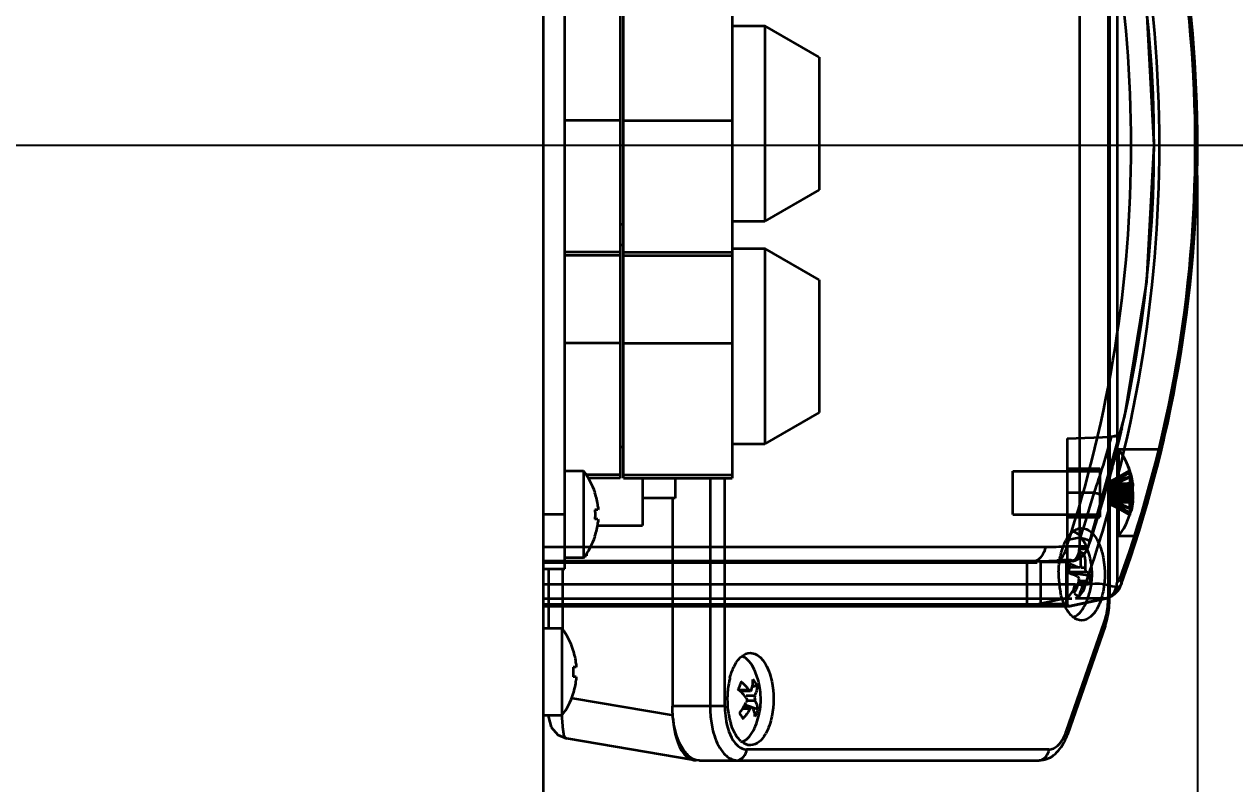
# Model space of a CAD drawing. Header units: millimetres. Extents: x 4086 to 8300, y 123 to 1549.
# Drawn here: x 7023.61 to 7048.68, y 1339.21 to 1354.94 of the extents above; entities that cross this region are included whole.
import ezdxf

# ---------------------------------------------------------------- set-up
doc = ezdxf.new("R2010")
doc.units = ezdxf.units.MM
doc.linetypes.add('PHANTOM', pattern=[0.8, 0.45, -0.05, 0.1, -0.05, 0.1, -0.05])
doc.layers.add('中心线', color=7, linetype='Continuous')
for name, color, linetype, lineweight in [('标注', 7, 'Continuous', 25), ('粗线', 7, 'PHANTOM', 35), ('粗线层', 7, 'Continuous', 35)]:
    doc.layers.add(name, color=color, linetype=linetype, lineweight=lineweight)
doc.styles.get("Standard").update_dxf_attribs({"font": 'simsun.ttc'})
doc.dimstyles.new('直线标注', dxfattribs={"dimtxt": 7, "dimasz": 3, "dimexe": 1.25, "dimexo": 0.625, "dimtad": 1, "dimlfac": 4, "dimdsep": 46, "dimtxsty": 'Standard', "dimcen": 2.5, "dimadec": 0, "dimazin": 0, "dimtm": 1e-09, "dimtfac": 1, "dimtmove": 0, "dimatfit": 3, "dimfxl": 1, "dimarcsym": 0})

# ---------------------------------------------------------------- blocks, each defined once
blk = doc.blocks.new('*D2166')
at = {"layer": 'Defpoints', "color": 0}
for p in [(7027.548, 1379.435), (7094.882, 1379.435), (7024.007, 1325.435)]:
    blk.add_point(p, dxfattribs=at)
at = {"layer": '标注', "color": 0, "linetype": 'Continuous', "lineweight": -2}
for p, q in [((7028.173, 1379.435), (7096.132, 1379.435)), ((7094.882, 1328.435), (7094.882, 1376.435)), ((7024.632, 1325.435), (7096.132, 1325.435))]:
    blk.add_line(p, q, dxfattribs=at)
at = {"layer": '标注', "color": 0}
for points in [[(7095.382, 1376.435), (7094.382, 1376.435), (7094.882, 1379.435)], [(7094.382, 1328.435), (7095.382, 1328.435), (7094.882, 1325.435)]]:
    blk.add_solid(points, dxfattribs=at)
at = {"layer": '标注', "color": 0, "insert": (7087.257, 1352.043), "char_height": 7, "attachment_point": 2, "rotation": 90}
blk.add_mtext('240', dxfattribs=at)
blk = doc.blocks.new('*D2167')
at = {"layer": 'Defpoints', "color": 0}
for p in [(7015.34, 1374.935), (7075.687, 1374.935), (7013.622, 1329.935)]:
    blk.add_point(p, dxfattribs=at)
at = {"layer": '标注', "color": 0, "linetype": 'Continuous', "lineweight": -2}
for p, q in [((7015.965, 1374.935), (7076.937, 1374.935)), ((7075.687, 1332.935), (7075.687, 1371.935)), ((7014.247, 1329.935), (7076.937, 1329.935))]:
    blk.add_line(p, q, dxfattribs=at)
at = {"layer": '标注', "color": 0}
for points in [[(7076.187, 1371.935), (7075.187, 1371.935), (7075.687, 1374.935)], [(7075.187, 1332.935), (7076.187, 1332.935), (7075.687, 1329.935)]]:
    blk.add_solid(points, dxfattribs=at)
at = {"layer": '标注', "color": 0, "insert": (7068.062, 1352.296), "char_height": 7, "attachment_point": 2, "rotation": 90}
blk.add_mtext('200', dxfattribs=at)
blk = doc.blocks.new('*D2168')
at = {"layer": 'Defpoints', "color": 0}
for p in [(6968.207, 1367.878), (7034.357, 1329.742), (6968.207, 1308.217)]:
    blk.add_point(p, dxfattribs=at)
at = {"layer": '标注', "color": 0, "linetype": 'Continuous', "lineweight": -2}
for p, q in [((6968.207, 1367.253), (6968.207, 1306.967)), ((7034.357, 1329.117), (7034.357, 1306.967)), ((7031.357, 1308.217), (6971.207, 1308.217))]:
    blk.add_line(p, q, dxfattribs=at)
at = {"layer": '标注', "color": 0}
for points in [[(6971.207, 1308.717), (6971.207, 1307.717), (6968.207, 1308.217)], [(7031.357, 1307.717), (7031.357, 1308.717), (7034.357, 1308.217)]]:
    blk.add_solid(points, dxfattribs=at)
at = {"layer": '标注', "color": 0, "insert": (7001.282, 1320.166), "char_height": 7, "attachment_point": 2}
blk.add_mtext('294{\\A1;\\H0.7x;\\S+0.05^  0;}', dxfattribs=at)
blk = doc.blocks.new('*D2204')
at = {"layer": 'Defpoints', "color": 0}
for p in [(7047.912, 1352.435), (7034.357, 1329.935), (7047.912, 1296.025)]:
    blk.add_point(p, dxfattribs=at)
at = {"layer": '粗线层', "color": 0, "lineweight": -2}
for p, q in [((7047.912, 1351.81), (7047.912, 1294.775)), ((7034.357, 1329.31), (7034.357, 1294.775)), ((7037.357, 1296.025), (7044.912, 1296.025)), ((7047.912, 1296.025), (7071.011, 1296.025))]:
    blk.add_line(p, q, dxfattribs=at)
at = {"layer": '粗线层', "color": 0}
for points in [[(7037.357, 1296.525), (7037.357, 1295.525), (7034.357, 1296.025)], [(7044.912, 1295.525), (7044.912, 1296.525), (7047.912, 1296.025)]]:
    blk.add_solid(points, dxfattribs=at)
at = {"layer": '粗线层', "color": 0, "insert": (7060.962, 1300.15), "char_height": 7, "attachment_point": 5}
blk.add_mtext('59.8', dxfattribs=at)

msp = doc.modelspace()

# ---------------------------------------------------------------- linework, layer by layer
at = {"layer": '中心线'}
msp.add_line((6701.27173, 1352.4353), (7060.23804, 1352.4353), dxfattribs=at)
at = {"layer": '粗线', "linetype": 'Continuous'}
for p, q in [((7034.3569, 1375.12832), (7034.3569, 1329.74228)), ((7046.06031, 1361.80836), (7046.06031, 1343.06225)), ((7046.09045, 1361.80836), (7046.09045, 1343.06225)), ((7046.24608, 1361.48857), (7046.24608, 1343.38204)), ((7034.8069, 1343.6603), (7034.8069, 1361.2103)), ((7045.46665, 1360.99229), (7045.46665, 1343.87831)), ((7035.9544, 1355.61651), (7035.9544, 1345.5416)), ((7036.0219, 1345.5416), (7036.0219, 1355.61651)), ((7038.2719, 1355.61651), (7038.2719, 1345.5416)), ((7038.2719, 1354.9103), (7038.9469, 1354.9103)), ((7040.0719, 1354.26078), (7038.9469, 1354.9103)), ((7038.9469, 1354.9103), (7038.9469, 1350.8603)), ((7040.0719, 1354.26026), (7040.0719, 1351.51034)), ((7035.9544, 1352.94884), (7034.8069, 1352.94884)), ((7036.0219, 1352.94884), (7038.2719, 1352.94884)), ((7047.91208, 1352.4353), (7047.86682, 1352.4353)), ((7040.0719, 1351.50982), (7038.9469, 1350.8603)), ((7036.0219, 1350.7928), (7035.9544, 1350.7928)), ((7038.2719, 1350.8603), (7038.9469, 1350.8603)), ((7035.9544, 1350.21763), (7034.8069, 1350.21763)), ((7035.9544, 1350.1541), (7034.8069, 1350.1541)), ((7036.0219, 1350.3653), (7035.9544, 1350.3653)), ((7036.0219, 1350.21763), (7038.2719, 1350.21763)), ((7036.0219, 1350.1541), (7038.2719, 1350.1541)), ((7038.2719, 1350.2978), (7038.9469, 1350.2978)), ((7040.0719, 1349.64828), (7038.9469, 1350.2978)), ((7038.9469, 1350.2978), (7038.9469, 1346.2478)), ((7040.0719, 1349.64776), (7040.0719, 1346.89784)), ((7035.9544, 1348.33634), (7034.8069, 1348.33634)), ((7036.0219, 1348.33634), (7038.2719, 1348.33634)), ((7040.0719, 1346.89732), (7038.9469, 1346.2478)), ((7045.21208, 1346.3603), (7046.13236, 1346.39244)), ((7046.27903, 1346.29297), (7046.32845, 1346.50081)), ((7036.0219, 1346.1803), (7035.9544, 1346.1803)), ((7038.2719, 1346.2478), (7038.9469, 1346.2478)), ((7045.21208, 1346.3603), (7045.21208, 1342.91817)), ((7046.19985, 1345.97477), (7046.28277, 1346.30845)), ((7047.1668, 1346.1353), (7046.27487, 1346.1353)), ((7046.27487, 1346.1353), (7046.27487, 1344.3353)), ((7046.08543, 1345.54236), (7046.19985, 1345.97477)), ((7046.10429, 1345.61161), (7046.20705, 1346.00298)), ((7035.19469, 1345.6853), (7034.8069, 1345.6853)), ((7035.19469, 1345.6853), (7035.19469, 1343.8853)), ((7044.08708, 1345.6853), (7045.88708, 1345.6853)), ((7044.08708, 1344.7853), (7044.08708, 1345.6853)), ((7045.21208, 1345.74155), (7045.88708, 1345.74155)), ((7045.88708, 1345.74155), (7045.88708, 1344.72905)), ((7045.98128, 1345.17269), (7046.1048, 1345.61351)), ((7046.09633, 1345.46513), (7046.50956, 1345.69769)), ((7046.09633, 1345.46783), (7046.50956, 1345.66747)), ((7046.50956, 1345.65352), (7046.09633, 1345.42095)), ((7035.9544, 1345.60513), (7035.25012, 1345.60513)), ((7035.9544, 1345.5416), (7035.29335, 1345.5416)), ((7036.0219, 1345.60513), (7038.2719, 1345.60513)), ((7036.0219, 1345.5416), (7038.2719, 1345.5416)), ((7036.41565, 1345.5416), (7036.41565, 1344.56077)), ((7037.09065, 1345.5416), (7037.09065, 1345.12285)), ((7037.81383, 1345.5416), (7037.81383, 1340.8163)), ((7038.12118, 1340.8163), (7038.12118, 1345.5416)), ((7045.98128, 1345.17269), (7046.08543, 1345.54236)), ((7046.50956, 1345.56546), (7046.09633, 1345.43483)), ((7046.50956, 1345.55906), (7046.09633, 1345.35942)), ((7046.09633, 1345.00277), (7046.09633, 1345.46783)), ((7046.50956, 1345.43258), (7046.09633, 1345.37935)), ((7046.09633, 1345.42883), (7046.5717, 1345.42883)), ((7046.09633, 1345.41969), (7046.5717, 1345.41969)), ((7046.5717, 1345.40931), (7046.09633, 1345.40931)), ((7046.09633, 1345.26915), (7046.50956, 1345.39978)), ((7046.57468, 1345.39829), (7046.09633, 1345.39829)), ((7046.5717, 1345.37552), (7046.09633, 1345.37552)), ((7046.5717, 1345.36895), (7046.09633, 1345.36895)), ((7046.5717, 1345.36725), (7046.09633, 1345.36725)), ((7035.43235, 1345.2387), (7035.42938, 1345.23699)), ((7037.09065, 1345.1228), (7036.41565, 1345.1228)), ((7037.0344, 1345.1228), (7037.0344, 1340.8163)), ((7045.77302, 1345.2353), (7045.21208, 1345.2353)), ((7046.5717, 1345.32042), (7046.09633, 1345.32042)), ((7046.09633, 1345.29466), (7046.5717, 1345.29466)), ((7046.09633, 1345.28426), (7046.50956, 1345.23104)), ((7046.09633, 1345.24363), (7046.5717, 1345.24363)), ((7046.09633, 1345.18634), (7046.50956, 1345.23957)), ((7046.09633, 1345.22698), (7046.5717, 1345.22698)), ((7046.09633, 1345.20146), (7046.50956, 1345.07083)), ((7046.09633, 1345.17594), (7046.5717, 1345.17594)), ((7046.5717, 1345.15019), (7046.09633, 1345.15019)), ((7046.50956, 1344.91155), (7046.09633, 1345.11118)), ((7035.49152, 1344.8843), (7035.42938, 1344.8843)), ((7035.49435, 1344.89335), (7035.49152, 1344.8843)), ((7046.5717, 1345.10335), (7046.09633, 1345.10335)), ((7046.5717, 1345.10165), (7046.09633, 1345.10165)), ((7046.5717, 1345.09509), (7046.09633, 1345.09509)), ((7046.50956, 1345.03803), (7046.09633, 1345.09125)), ((7046.57468, 1345.07231), (7046.09633, 1345.07231)), ((7046.5717, 1345.0613), (7046.09633, 1345.0613)), ((7046.09633, 1345.05091), (7046.5717, 1345.05091)), ((7046.50956, 1344.81709), (7046.09633, 1345.04965)), ((7046.09633, 1345.04177), (7046.5717, 1345.04177)), ((7046.50956, 1344.90515), (7046.09633, 1345.03578)), ((7046.09633, 1345.00548), (7046.50956, 1344.77292)), ((7046.09633, 1345.00277), (7046.50956, 1344.80314)), ((7034.8069, 1344.7853), (7034.3569, 1344.7853)), ((7035.43103, 1344.71927), (7035.42938, 1344.6863)), ((7035.49152, 1344.6863), (7035.42938, 1344.6863)), ((7035.43202, 1344.81833), (7035.43235, 1344.7853)), ((7035.49152, 1344.6863), (7035.49435, 1344.67725)), ((7035.49435, 1344.65256), (7035.49152, 1344.6188)), ((7035.49435, 1344.67725), (7035.49435, 1344.65256)), ((7044.08708, 1344.7853), (7045.88708, 1344.7853)), ((7045.21208, 1344.72905), (7045.88708, 1344.72905)), ((7035.49152, 1344.5603), (7036.41565, 1344.5603)), ((7034.3569, 1344.11335), (7044.76338, 1344.11335)), ((7035.42938, 1344.33362), (7035.43235, 1344.3319)), ((7045.48629, 1344.31065), (7045.21208, 1344.25098)), ((7045.64981, 1344.11336), (7045.69206, 1344.24)), ((7046.66844, 1344.3353), (7046.27487, 1344.3353)), ((7035.19469, 1343.8853), (7034.8069, 1343.8853)), ((7035.22347, 1343.92694), (7035.2569, 1343.92694)), ((7035.2569, 1343.97529), (7035.2569, 1343.92694)), ((7045.49918, 1344.00106), (7045.48178, 1344.00926)), ((7045.57692, 1343.95455), (7045.49302, 1343.90532)), ((7044.54839, 1343.81713), (7034.3569, 1343.81713)), ((7034.3569, 1343.79374), (7044.44061, 1343.79367)), ((7034.3569, 1343.6603), (7034.8069, 1343.6603)), ((7034.4694, 1343.6603), (7034.4694, 1342.4228)), ((7034.76549, 1342.39271), (7034.76549, 1343.6603)), ((7044.37449, 1343.79386), (7044.37449, 1342.92865)), ((7044.44061, 1343.79367), (7044.54839, 1343.81713)), ((7044.66156, 1343.79388), (7044.66156, 1342.93008)), ((7045.20116, 1342.9295), (7045.20116, 1343.7936)), ((7045.31898, 1343.81713), (7045.21123, 1343.79368)), ((7045.24174, 1343.60941), (7045.23622, 1343.57746)), ((7045.25715, 1343.71381), (7045.25164, 1343.67308)), ((7045.45443, 1343.68896), (7045.26357, 1343.68896)), ((7045.47435, 1343.68832), (7045.45443, 1343.68896)), ((7045.59134, 1343.68047), (7045.49619, 1343.68047)), ((7045.59347, 1343.64552), (7045.59134, 1343.68047)), ((7045.22516, 1343.58406), (7045.69767, 1343.51814)), ((7045.26357, 1343.59694), (7045.61445, 1343.59694)), ((7045.42707, 1343.49866), (7045.4445, 1343.48063)), ((7045.4445, 1343.48063), (7045.45295, 1343.45008)), ((7045.45295, 1343.45008), (7045.45018, 1343.41514)), ((7045.58709, 1343.40665), (7045.45018, 1343.40665)), ((7045.45018, 1343.36043), (7045.54533, 1343.36043)), ((7045.57207, 1343.40728), (7045.58709, 1343.40665)), ((7045.59662, 1343.39547), (7045.57572, 1343.40618)), ((7045.68245, 1343.39084), (7045.68739, 1343.42252)), ((7045.695, 1343.48619), (7045.69767, 1343.51814)), ((7045.3791, 1343.33304), (7034.3569, 1343.33304)), ((7045.35697, 1343.14106), (7045.40688, 1343.11206)), ((7045.40688, 1343.11206), (7045.43757, 1343.09454)), ((7046.33184, 1343.33386), (7046.33273, 1343.33635)), ((7034.3569, 1343.04503), (7045.16597, 1343.04503)), ((7034.3569, 1342.92864), (7044.39334, 1342.92864)), ((7044.42898, 1342.88466), (7034.3569, 1342.88467)), ((7034.3569, 1342.88364), (7044.40373, 1342.88365)), ((7044.40372, 1342.88365), (7044.56396, 1342.88388)), ((7045.16597, 1343.04503), (7044.42892, 1342.88465)), ((7045.21203, 1342.92864), (7045.20116, 1342.9295)), ((7046.00472, 1343.04528), (7045.26659, 1342.88466)), ((7045.26665, 1342.88468), (7046.00997, 1343.04622)), ((7045.43757, 1343.09454), (7045.45211, 1343.08635)), ((7046.09045, 1343.06225), (7046.06031, 1343.06225)), ((7034.74469, 1342.4228), (7034.3569, 1342.4228)), ((7034.74469, 1342.4228), (7034.74469, 1340.6228)), ((7045.19867, 1340.3024), (7045.97973, 1342.54835)), ((7045.99739, 1342.47444), (7045.21633, 1340.2285)), ((7034.98235, 1341.9762), (7034.97938, 1341.97449)), ((7035.04152, 1341.6218), (7034.97938, 1341.6218)), ((7035.04435, 1341.63085), (7035.04152, 1341.6218)), ((7038.73367, 1341.5668), (7038.68587, 1341.65732)), ((7034.98103, 1341.45677), (7034.97938, 1341.4238)), ((7035.04152, 1341.4238), (7034.97938, 1341.4238)), ((7034.98202, 1341.55583), (7034.98235, 1341.5228)), ((7035.04152, 1341.4238), (7035.04435, 1341.41475)), ((7035.04435, 1341.39006), (7035.04152, 1341.3563)), ((7035.04435, 1341.41475), (7035.04435, 1341.39006)), ((7038.40971, 1341.19551), (7038.39822, 1341.16937)), ((7038.42277, 1341.22622), (7038.40971, 1341.19551)), ((7038.43144, 1341.24713), (7038.42277, 1341.22622)), ((7038.6251, 1341.14231), (7038.43144, 1341.14231)), ((7038.46085, 1341.32272), (7038.45148, 1341.29778)), ((7038.64918, 1341.12708), (7038.46085, 1341.12708)), ((7038.66085, 1341.13145), (7038.64916, 1341.12708)), ((7038.67259, 1341.15188), (7038.66085, 1341.13145)), ((7038.78565, 1341.24749), (7038.68538, 1341.20473)), ((7038.75043, 1341.31145), (7038.7373, 1341.33219)), ((7038.76287, 1341.29041), (7038.75043, 1341.31145)), ((7034.96442, 1340.98318), (7037.04873, 1340.6287)), ((7034.97938, 1341.07112), (7034.98235, 1341.0694)), ((7038.5379, 1341.02064), (7038.51439, 1341.04965)), ((7038.56247, 1340.98896), (7038.5379, 1341.02064)), ((7038.74926, 1341.02662), (7038.56247, 1341.02662)), ((7038.56247, 1340.98896), (7038.57513, 1340.96058)), ((7038.56247, 1340.93165), (7038.75405, 1340.93165)), ((7038.57688, 1340.92585), (7038.56726, 1340.89398)), ((7038.57513, 1340.96058), (7038.57688, 1340.92585)), ((7038.74454, 1340.99476), (7038.74926, 1341.02662)), ((7038.74629, 1340.96002), (7038.74454, 1340.99476)), ((7038.75405, 1340.93165), (7038.74629, 1340.96002)), ((7034.74469, 1340.6228), (7034.3569, 1340.6228)), ((7034.4694, 1340.60071), (7034.4694, 1340.5873)), ((7038.12118, 1340.8163), (7037.0344, 1340.8163)), ((7037.0456, 1340.62764), (7037.03807, 1340.72061)), ((7038.42324, 1340.67312), (7038.45059, 1340.6302)), ((7038.45059, 1340.6302), (7038.4636, 1340.60916)), ((7038.4636, 1340.60916), (7038.47617, 1340.58842)), ((7038.49135, 1340.76873), (7038.64393, 1340.76873)), ((7038.6728, 1340.79352), (7038.50751, 1340.79352)), ((7038.54883, 1340.839), (7038.81067, 1340.75123)), ((7038.64393, 1340.76873), (7038.66057, 1340.78915)), ((7038.66057, 1340.78915), (7038.67278, 1340.79352)), ((7038.77178, 1340.64802), (7038.78259, 1340.67348)), ((7038.80203, 1340.7251), (7038.81067, 1340.75123)), ((7034.4694, 1340.58673), (7034.52087, 1340.37775)), ((7038.47617, 1340.58842), (7038.48827, 1340.56798)), ((7038.48827, 1340.56798), (7038.49991, 1340.54786)), ((7037.47947, 1339.69487), (7034.84395, 1340.1431)), ((7044.82924, 1339.9163), (7038.57118, 1339.9163)), ((7037.47952, 1339.69615), (7037.52794, 1339.69275)), ((7037.58491, 1339.69155), (7037.51677, 1339.69184)), ((7037.59828, 1339.6913), (7037.58491, 1339.69155)), ((7037.59828, 1339.6913), (7044.63438, 1339.6913))]:
    msp.add_line(p, q, dxfattribs=at)
for points in [[(7047.91208, 1352.4353), (7047.82278, 1354.62866), (7047.53626, 1356.92452), (7047.03848, 1359.24766), (7046.33154, 1361.53757)], [(7047.91206, 1352.45), (7047.73294, 1355.54043), (7047.20268, 1358.58375), (7046.3327, 1361.53422)], [(7047.01206, 1352.43795), (7046.85921, 1355.25604), (7046.40395, 1358.03649), (7045.65502, 1360.74162)], [(7045.65506, 1344.129), (7046.40374, 1346.83312), (7046.85921, 1349.61529), (7047.01206, 1352.43795)], [(7046.33154, 1343.33304), (7047.0385, 1345.62302), (7047.53628, 1347.94619), (7047.82279, 1350.24202), (7047.91208, 1352.4353)], [(7046.33274, 1343.33639), (7047.20459, 1346.29511), (7047.73494, 1349.3483), (7047.91206, 1352.45)], [(7045.98128, 1345.17269), (7046.08372, 1345.53611), (7046.1748, 1345.87748), (7046.24809, 1346.1666), (7046.3011, 1346.38486), (7046.34382, 1346.567)], [(7046.34382, 1346.567), (7046.30174, 1346.47883), (7046.22649, 1346.41685), (7046.13236, 1346.39244)], [(7046.34375, 1346.56671), (7046.31189, 1346.49276), (7046.25989, 1346.43759), (7046.19724, 1346.40438), (7046.13236, 1346.39244)], [(7046.51253, 1345.67727), (7046.5122, 1345.68446), (7046.51121, 1345.69126), (7046.50956, 1345.69769)], [(7046.50956, 1345.65352), (7046.51121, 1345.6618), (7046.5122, 1345.66972), (7046.51253, 1345.67727)], [(7046.51253, 1345.6147), (7046.5122, 1345.63262), (7046.51121, 1345.65021), (7046.50956, 1345.66747)], [(7046.50956, 1345.55906), (7046.51121, 1345.57791), (7046.5122, 1345.59646), (7046.51253, 1345.6147)], [(7046.50956, 1345.56546), (7046.51121, 1345.53839), (7046.5122, 1345.51109), (7046.51253, 1345.48356)], [(7046.51253, 1345.48356), (7046.5122, 1345.45582), (7046.51121, 1345.42789), (7046.50956, 1345.39978)], [(7046.5717, 1345.36895), (7046.55736, 1345.39046), (7046.53661, 1345.4117), (7046.50956, 1345.43258)], [(7046.50956, 1345.43258), (7046.51121, 1345.40065), (7046.5122, 1345.36861), (7046.51253, 1345.33646)], [(7046.5717, 1345.42883), (7046.57453, 1345.40553), (7046.57453, 1345.3984), (7046.5717, 1345.40931)], [(7046.5717, 1345.41969), (7046.57453, 1345.38879), (7046.57453, 1345.37024), (7046.5717, 1345.36895)], [(7046.5717, 1345.29466), (7046.57453, 1345.31102), (7046.57453, 1345.34059), (7046.5717, 1345.37552)], [(7045.69206, 1344.24), (7045.84103, 1344.705), (7045.98128, 1345.17269)], [(7046.51253, 1345.33646), (7046.5122, 1345.30422), (7046.51121, 1345.27192), (7046.50956, 1345.23957)], [(7046.5717, 1345.29466), (7046.55748, 1345.27332), (7046.53679, 1345.25207), (7046.50956, 1345.23104)], [(7046.50956, 1345.23957), (7046.53661, 1345.21869), (7046.55736, 1345.19745), (7046.5717, 1345.17594)], [(7046.51253, 1345.13415), (7046.5122, 1345.16638), (7046.51121, 1345.19868), (7046.50956, 1345.23104)], [(7046.50956, 1345.03803), (7046.51121, 1345.06995), (7046.5122, 1345.102), (7046.51253, 1345.13415)], [(7046.5717, 1345.22698), (7046.57453, 1345.25305), (7046.57453, 1345.28722), (7046.5717, 1345.32042)], [(7046.5717, 1345.24363), (7046.57453, 1345.21756), (7046.57453, 1345.18339), (7046.5717, 1345.15019)], [(7046.5717, 1345.17594), (7046.57453, 1345.15958), (7046.57453, 1345.13001), (7046.5717, 1345.09509)], [(7035.42938, 1344.8843), (7035.43103, 1344.85133), (7035.43202, 1344.81833)], [(7035.49152, 1344.9518), (7035.49435, 1344.91803), (7035.49435, 1344.89335)], [(7046.5717, 1345.10165), (7046.55736, 1345.08015), (7046.53661, 1345.05891), (7046.50956, 1345.03803)], [(7046.51253, 1344.98705), (7046.5122, 1345.01479), (7046.51121, 1345.04272), (7046.50956, 1345.07083)], [(7046.50956, 1344.90515), (7046.51121, 1344.93222), (7046.5122, 1344.95952), (7046.51253, 1344.98705)], [(7046.50956, 1344.91155), (7046.51121, 1344.8927), (7046.5122, 1344.87415), (7046.51253, 1344.85591)], [(7046.5717, 1345.05091), (7046.57453, 1345.08182), (7046.57453, 1345.10036), (7046.5717, 1345.10165)], [(7046.5717, 1345.04177), (7046.57453, 1345.06508), (7046.57453, 1345.07221), (7046.5717, 1345.0613)], [(7035.43235, 1344.7853), (7035.43202, 1344.75228), (7035.43103, 1344.71927)], [(7046.51253, 1344.85591), (7046.5122, 1344.83799), (7046.51121, 1344.82039), (7046.50956, 1344.80314)], [(7046.50956, 1344.81709), (7046.51121, 1344.80881), (7046.5122, 1344.80089), (7046.51253, 1344.79333)], [(7046.51253, 1344.79333), (7046.5122, 1344.78615), (7046.51121, 1344.77934), (7046.50956, 1344.77292)], [(7045.31898, 1343.81713), (7045.46168, 1343.87516), (7045.5765, 1343.97799), (7045.64974, 1344.11315)], [(7045.3272, 1343.819), (7045.38912, 1343.83856), (7045.44887, 1343.86754), (7045.5106, 1343.9105), (7045.56784, 1343.96736), (7045.61481, 1344.03498), (7045.64981, 1344.11335)], [(7045.53216, 1343.98355), (7045.51598, 1343.99249), (7045.49918, 1344.00106)], [(7045.57692, 1343.95455), (7045.56264, 1343.96457), (7045.54771, 1343.97424), (7045.53216, 1343.98355)], [(7045.20116, 1343.7936), (7045.20579, 1343.79343), (7045.20915, 1343.79346), (7045.21123, 1343.79368)], [(7045.25164, 1343.67308), (7045.24689, 1343.64129), (7045.24174, 1343.60941)], [(7045.26357, 1343.76776), (7045.25999, 1343.73633), (7045.25715, 1343.71381)], [(7045.49619, 1343.73518), (7045.48962, 1343.70522), (7045.47435, 1343.68832)], [(7045.61445, 1343.59694), (7045.60192, 1343.61498), (7045.59347, 1343.64552)], [(7045.54533, 1343.36043), (7045.5568, 1343.39038), (7045.57207, 1343.40728)], [(7045.67032, 1343.32785), (7045.67676, 1343.35927), (7045.68245, 1343.39084)], [(7045.68739, 1343.42252), (7045.69157, 1343.45431), (7045.695, 1343.48619)], [(7046.24608, 1343.38204), (7046.26987, 1343.39678), (7046.29065, 1343.41839), (7046.30606, 1343.44685)], [(7046.00483, 1343.04531), (7046.14458, 1343.10202), (7046.25778, 1343.20177), (7046.33154, 1343.33304)], [(7046.00954, 1343.04638), (7046.14996, 1343.10546), (7046.261, 1343.2059), (7046.33156, 1343.33308)], [(7044.56396, 1342.88388), (7044.99665, 1342.88775), (7045.17318, 1342.88707), (7045.23894, 1342.88506)], [(7045.21202, 1342.92864), (7045.21999, 1342.90306), (7045.2399, 1342.88701), (7045.26659, 1342.88466)], [(7045.26661, 1342.88467), (7045.24206, 1342.88623), (7045.22064, 1342.90226), (7045.21208, 1342.92864)], [(7045.24146, 1342.88473), (7045.24493, 1342.88439), (7045.24782, 1342.88412), (7045.25026, 1342.88391), (7045.25243, 1342.88375), (7045.25467, 1342.88364), (7045.25784, 1342.88362), (7045.26765, 1342.88491)], [(7045.26662, 1342.88467), (7045.26486, 1342.88463), (7045.26122, 1342.88492)], [(7046.00483, 1343.04531), (7046.00228, 1343.0451), (7046.00123, 1343.04593), (7046.00049, 1343.04751)], [(7034.97938, 1341.6218), (7034.98103, 1341.58883), (7034.98202, 1341.55583)], [(7035.04152, 1341.6893), (7035.04435, 1341.65553), (7035.04435, 1341.63085)], [(7034.98235, 1341.5228), (7034.98202, 1341.48978), (7034.98103, 1341.45677)], [(7038.7373, 1341.33219), (7038.72348, 1341.35263), (7038.70898, 1341.37275)], [(7038.45148, 1341.29778), (7038.44168, 1341.27258), (7038.43144, 1341.24713)], [(7038.64916, 1341.12708), (7038.64348, 1341.12796), (7038.6251, 1341.14231)], [(7038.78565, 1341.24749), (7038.77461, 1341.26908), (7038.76287, 1341.29041)], [(7037.05046, 1340.54942), (7037.04616, 1340.58754), (7037.04246, 1340.62656)], [(7038.67278, 1340.79352), (7038.67794, 1340.79265), (7038.69142, 1340.7783)], [(7038.74804, 1340.59789), (7038.76026, 1340.62282), (7038.77178, 1340.64802)], [(7038.78259, 1340.67348), (7038.79267, 1340.69917), (7038.80203, 1340.7251)], [(7034.52087, 1340.37775), (7034.66333, 1340.2167), (7034.84395, 1340.1431)], [(7038.73397, 1340.35447), (7038.74131, 1340.37086), (7038.74917, 1340.38904), (7038.75679, 1340.40733)]]:
    msp.add_lwpolyline(points, dxfattribs=at)
for centre, radius, start, end in [((7019.33039, 1352.43035), 27.79382, 0.010858, 19.12018), ((7021.20468, 1352.4353), 26.66214, 340.298317, 19.701683), ((7020.91208, 1352.4353), 27, 340.298454, 19.701556), ((7019.91445, 1352.42428), 26.62488, 0.023725, 18.203315), ((7020.91208, 1352.4353), 26.1, 341.406692, 18.593307), ((7019.93739, 1352.44254), 26.60194, 341.78904, 359.98441), ((7019.2929, 1352.44646), 27.8313, 340.893056, 359.977677), ((7028.19093, 1351.32978), 18.6084, 340.882164, 344.613529), ((7028.19358, 1351.32896), 18.60562, 340.881859, 344.613778), ((7028.19515, 1351.32848), 18.60398, 340.881681, 344.613929), ((7045.12387, 1345.23606), 1.46057, 7.24706, 37.999503), ((7045.12184, 1345.23514), 1.46279, 17.664263, 37.979141), ((7034.0419, 1344.7853), 1.4625, 18.060208, 37.979872), ((7034.0419, 1344.7853), 1.45915, 6.552172, 18.032352), ((7020.91777, 1352.43597), 25.87726, 341.699854, 343.843471), ((7045.13852, 1342.74702), 2.56791, 70.841055, 75.694695), ((7045.18253, 1342.89341), 2.41519, 70.687517, 75.848227), ((7045.12224, 1345.23523), 1.46233, 322.018504, 352.775392), ((7034.0419, 1344.7853), 1.45915, 341.967648, 353.447828), ((7045.23256, 1344.14264), 0.31167, 56.777028, 60.076951), ((7034.0419, 1344.7853), 1.4625, 322.020128, 341.939792), ((7044.76005, 1350.50962), 6.39627, 270.029801, 274.006268), ((7045.2233, 1344.25684), 0.45, 282.276381, 341.406691), ((7026.35864, 1345.70491), 19.1784, 355.120801, 355.830925), ((7044.26377, 1343.54718), 1.4642, 18.090523, 24.470487), ((7046.60205, 1343.59651), 1.56385, 166.93321, 168.448294), ((7045.18145, 1343.88324), 0.31207, 17.129468, 22.359469), ((7045.13787, 1343.86995), 0.35763, 11.904269, 17.107095), ((7045.07572, 1343.85665), 0.42119, 8.462647, 11.931422), ((7044.26466, 1343.54762), 1.46321, 11.666641, 18.085105), ((7044.57553, 1350.34531), 6.52824, 269.761855, 273.746628), ((7044.26254, 1343.5475), 1.46532, 0.601327, 11.654392), ((7046.93058, 1343.54774), 1.89626, 178.509516, 180.111139), ((7046.9036, 1343.5467), 1.86927, 180.080751, 187.448329), ((7044.97396, 1342.63698), 0.97256, 70.122902, 74.77855), ((7044.26957, 1343.54717), 1.45824, 351.820792, 353.908046), ((7044.26356, 1343.54783), 1.46429, 353.907125, 354.944678), ((7044.26132, 1343.54803), 1.46654, 354.944608, 355.924244), ((7044.26231, 1343.548), 1.46554, 355.922732, 0.581807), ((7046.7231, 1343.52298), 1.68723, 187.444168, 191.772118), ((7045.37839, 1350.11733), 6.7843, 270.006032, 271.795616), ((7044.26147, 1343.54874), 1.46648, 341.18115, 351.805034), ((7045.90923, 1343.48798), 0.44983, 281.706258, 340.302658), ((7045.90788, 1343.48474), 0.45, 282.720177, 340.299461), ((7044.43119, 1360.76067), 17.83208, 269.87836, 270.740235), ((7044.46717, 1361.22123), 18.33666, 269.880151, 270.730408), ((7045.25708, 1342.92865), 0.045, 180, 282.27261), ((7044.26598, 1343.54751), 1.46181, 335.525584, 341.169754), ((7044.44524, 1343.04399), 1.6141, 347.967564, 354.211127), ((7044.24908, 1343.04419), 1.84042, 348.016602, 354.246689), ((7044.28555, 1343.06167), 1.77476, 354.163059, 0.01862), ((7044.08977, 1343.06171), 2.00068, 354.204825, 0.015482), ((7045.59671, 1342.98759), 0.41941, 227.30453, 231.330657), ((7033.5919, 1341.5228), 1.4625, 18.060208, 37.979872), ((7033.5919, 1341.5228), 1.45915, 6.552172, 18.032352), ((7033.5919, 1341.5228), 1.45915, 341.967648, 353.447828), ((7039.73955, 1341.00901), 1.56385, 166.93321, 168.448294), ((7039.68038, 1341.02278), 1.5031, 165.294182, 166.934576), ((7037.39457, 1340.95773), 1.47111, 11.915095, 24.457757), ((7040.03845, 1340.96209), 1.86658, 173.436668, 177.513605), ((7039.8847, 1340.98092), 1.71169, 168.499991, 173.474498), ((7038.07749, 1340.70841), 0.55322, 49.113929, 55.542341), ((7038.06364, 1340.69239), 0.5744, 46.597194, 49.114779), ((7038.13672, 1340.85897), 0.55762, 51.979794, 55.413312), ((7038.13509, 1340.85702), 0.56015, 48.667243, 51.971313), ((7038.12132, 1340.84134), 0.58102, 46.600412, 48.668654), ((7037.4057, 1340.96013), 1.45972, 9.243796, 11.912962), ((7037.39996, 1340.96022), 1.46537, 353.629212, 9.204198), ((7033.5919, 1341.5228), 1.4625, 322.020128, 341.939792), ((7040.07022, 1340.96022), 1.89839, 177.498681, 180.110321), ((7040.04886, 1340.95957), 1.87704, 180.091873, 186.692539), ((7038.43052, 1341.19502), 0.3496, 331.450289, 343.996273), ((7039.88602, 1340.81634), 1.76484, 180.001227, 181.18456), ((7039.87729, 1340.9385), 1.70418, 186.661193, 191.757223), ((7038.04278, 1341.07868), 0.54697, 328.539037, 331.70143), ((7038.1148, 1340.95845), 0.55342, 318.773776, 322.345195), ((7037.39433, 1340.96248), 1.47121, 337.830896, 353.56614), ((7039.70942, 1340.90485), 1.53297, 191.804132, 194.33119), ((7039.60013, 1340.87673), 1.42012, 194.323493, 197.261676), ((7038.15105, 1340.92594), 0.50472, 312.461339, 315.638443), ((7038.14123, 1340.93547), 0.51841, 315.643931, 318.758698), ((7038.28692, 1340.62766), 0.78055, 326.305631, 330.734559), ((7044.15514, 1340.66476), 1.10465, 337.600283, 340.85076), ((7038.73494, 1340.40092), 0.42051, 227.307999, 231.148236)]:
    msp.add_arc(centre, radius, start, end, dxfattribs=at)
for points, knots in [([(7046.20111, 1345.97467), (7046.18912, 1345.92772), (7046.16229, 1345.83328), (7046.12422, 1345.68908), (7046.09977, 1345.59141), (7046.08632, 1345.54225)], [0, 0, 0, 0, 0.32489382, 0.65826003, 1, 1, 1, 1]), ([(7045.98128, 1345.17269), (7045.98278, 1345.17786), (7045.94708, 1345.17667), (7045.91809, 1345.19695), (7045.8463, 1345.21236), (7045.79899, 1345.22777), (7045.77302, 1345.2353)], [0, 0, 0, 0, 0.07424024, 0.29096989, 0.62691845, 1, 1, 1, 1]), ([(7045.98128, 1345.17269), (7045.98278, 1345.17786), (7045.94708, 1345.17667), (7045.91809, 1345.19695), (7045.8463, 1345.21236), (7045.79899, 1345.22777), (7045.77302, 1345.2353)], [0, 0, 0, 0, 0.07424024, 0.29096989, 0.62691845, 1, 1, 1, 1]), ([(7045.32757, 1344.42968), (7045.33466, 1344.43561), (7045.34899, 1344.44681), (7045.3641, 1344.45692), (7045.37171, 1344.46159)], [0, 0, 0, 0, 0.50866059, 1, 1, 1, 1]), ([(7045.38804, 1344.41276), (7045.37848, 1344.41826), (7045.35907, 1344.42803), (7045.33861, 1344.4354), (7045.32837, 1344.43836)], [0, 0, 0, 0, 0.50846813, 1, 1, 1, 1]), ([(7045.37171, 1344.46159), (7045.38608, 1344.47042), (7045.41544, 1344.48556), (7045.447, 1344.49547), (7045.46266, 1344.49878)], [0, 0, 0, 0, 0.51300173, 1, 1, 1, 1]), ([(7045.46266, 1344.49878), (7045.47088, 1344.50052), (7045.48741, 1344.50316), (7045.50412, 1344.50405), (7045.51243, 1344.50405)], [0, 0, 0, 0, 0.50269492, 1, 1, 1, 1]), ([(7044.76338, 1344.11336), (7044.74853, 1344.04543), (7044.70307, 1343.92483), (7044.60182, 1343.83502), (7044.54839, 1343.81713)], [0, 0, 0, 0, 0.55238219, 1, 1, 1, 1]), ([(7045.00211, 1343.83102), (7045.05493, 1343.84728), (7045.15558, 1343.9385), (7045.19503, 1344.06039), (7045.20693, 1344.12899)], [0, 0, 0, 0, 0.44253997, 1, 1, 1, 1]), ([(7045.20693, 1344.129), (7045.24016, 1344.12873), (7045.32895, 1344.12775), (7045.47833, 1344.12615), (7045.59448, 1344.12718), (7045.65506, 1344.129)], [0, 0, 0, 0, 0.22245832, 0.5944092, 1, 1, 1, 1]), ([(7045.31444, 1343.83102), (7045.39808, 1343.85), (7045.53846, 1343.91865), (7045.62514, 1344.04867), (7045.65506, 1344.12899)], [0, 0, 0, 0, 0.50016315, 1, 1, 1, 1]), ([(7045.64981, 1344.11335), (7045.64544, 1344.10238), (7045.62877, 1344.08279), (7045.58444, 1344.06776), (7045.52911, 1344.06443), (7045.48868, 1344.07009), (7045.46754, 1344.07369)], [0, 0, 0, 0, 0.16341066, 0.38693648, 0.67644685, 1, 1, 1, 1]), ([(7045.48629, 1344.31065), (7045.51197, 1344.30214), (7045.55869, 1344.28497), (7045.62984, 1344.26676), (7045.6581, 1344.24547), (7045.69375, 1344.24511), (7045.69206, 1344.24)], [0, 0, 0, 0, 0.37303683, 0.70898568, 0.9257306, 1, 1, 1, 1]), ([(7045.79836, 1344.3142), (7045.80782, 1344.30008), (7045.82617, 1344.27048), (7045.84261, 1344.23978), (7045.85057, 1344.22384)], [0, 0, 0, 0, 0.48825514, 1, 1, 1, 1]), ([(7045.85057, 1344.22384), (7045.88623, 1344.15246), (7046.00367, 1343.81984), (7046.00933, 1343.45169), (7045.95499, 1343.18593)], [0, 0, 0, 0, 0.22729328, 1, 1, 1, 1]), ([(7045.31898, 1343.81713), (7045.37793, 1343.82995), (7045.44903, 1343.93316), (7045.46339, 1344.03176), (7045.46754, 1344.07369)], [0, 0, 0, 0, 0.58874821, 1, 1, 1, 1]), ([(7045.46754, 1344.07369), (7045.46334, 1344.03156), (7045.44902, 1343.93288), (7045.37772, 1343.83003), (7045.31898, 1343.81713)], [0, 0, 0, 0, 0.41317095, 1, 1, 1, 1]), ([(7045.49851, 1343.82737), (7045.49843, 1343.84274), (7045.49758, 1343.87325), (7045.49457, 1343.90366), (7045.49233, 1343.91863)], [0, 0, 0, 0, 0.5037511, 1, 1, 1, 1]), ([(7045.58742, 1343.86459), (7045.58529, 1343.87878), (7045.57973, 1343.90692), (7045.57082, 1343.93422), (7045.56543, 1343.94744)], [0, 0, 0, 0, 0.50152027, 1, 1, 1, 1]), ([(7045.59364, 1343.77334), (7045.59355, 1343.78871), (7045.59268, 1343.81922), (7045.58966, 1343.84961), (7045.58742, 1343.86459)], [0, 0, 0, 0, 0.5037305, 1, 1, 1, 1]), ([(7045.20116, 1343.7936), (7045.11199, 1343.79812), (7044.93196, 1343.79444), (7044.75215, 1343.79465), (7044.66157, 1343.79388)], [0, 0, 0, 0, 0.49636927, 1, 1, 1, 1]), ([(7045.31443, 1343.83102), (7045.30786, 1343.83425), (7045.28182, 1343.84297), (7045.22009, 1343.83925), (7045.12311, 1343.83827), (7045.04677, 1343.83599), (7045.0021, 1343.83102)], [0, 0, 0, 0, 0.06825514, 0.26297015, 0.57817746, 1, 1, 1, 1]), ([(7045.39573, 1343.71557), (7045.40423, 1343.71152), (7045.4199, 1343.70355), (7045.43487, 1343.69425), (7045.44145, 1343.68942)], [0, 0, 0, 0, 0.53571763, 1, 1, 1, 1]), ([(7045.49619, 1343.73518), (7045.49681, 1343.75056), (7045.49804, 1343.78127), (7045.49859, 1343.81202), (7045.49851, 1343.82737)], [0, 0, 0, 0, 0.50063372, 1, 1, 1, 1]), ([(7045.59134, 1343.68047), (7045.59196, 1343.69596), (7045.5932, 1343.7269), (7045.59373, 1343.75788), (7045.59364, 1343.77334)], [0, 0, 0, 0, 0.50065212, 1, 1, 1, 1]), ([(7045.36959, 1343.52536), (7045.35927, 1343.52993), (7045.33778, 1343.5391), (7045.31598, 1343.54749), (7045.30463, 1343.5516)], [0, 0, 0, 0, 0.48335712, 1, 1, 1, 1]), ([(7045.42707, 1343.49866), (7045.41767, 1343.50314), (7045.3986, 1343.51222), (7045.37939, 1343.52103), (7045.36959, 1343.52536)], [0, 0, 0, 0, 0.49290007, 1, 1, 1, 1]), ([(7045.45018, 1343.41514), (7045.44635, 1343.39963), (7045.43866, 1343.36856), (7045.4303, 1343.33765), (7045.42579, 1343.32226)], [0, 0, 0, 0, 0.49910283, 1, 1, 1, 1]), ([(7045.51959, 1343.26781), (7045.52327, 1343.2827), (7045.52941, 1343.31282), (7045.53237, 1343.34345), (7045.53291, 1343.3588)], [0, 0, 0, 0, 0.49980546, 1, 1, 1, 1]), ([(7046.33273, 1343.33636), (7046.29312, 1343.22959), (7045.92811, 1343.3915), (7045.72434, 1343.33515), (7045.59095, 1343.33637)], [0, 0, 0, 0, 0.4605418, 1, 1, 1, 1]), ([(7045.62098, 1343.38002), (7045.61728, 1343.3827), (7045.60931, 1343.38809), (7045.60103, 1343.393), (7045.59662, 1343.39547)], [0, 0, 0, 0, 0.47457692, 1, 1, 1, 1]), ([(7045.61445, 1343.59694), (7045.62055, 1343.59252), (7045.6325, 1343.58384), (7045.64423, 1343.57484), (7045.64982, 1343.57025)], [0, 0, 0, 0, 0.51007413, 1, 1, 1, 1]), ([(7045.67032, 1343.32785), (7045.66396, 1343.33669), (7045.64974, 1343.35614), (7045.63161, 1343.37231), (7045.62098, 1343.38002)], [0, 0, 0, 0, 0.45326738, 1, 1, 1, 1]), ([(7045.64982, 1343.57025), (7045.65496, 1343.56604), (7045.66432, 1343.5579), (7045.67275, 1343.54869), (7045.67611, 1343.54402)], [0, 0, 0, 0, 0.53592319, 1, 1, 1, 1]), ([(7045.67611, 1343.54402), (7045.67878, 1343.54029), (7045.68321, 1343.53289), (7045.68432, 1343.52404), (7045.68363, 1343.52019)], [0, 0, 0, 0, 0.53986914, 1, 1, 1, 1]), ([(7046.00997, 1343.04622), (7046.05469, 1343.0564), (7046.14174, 1343.10384), (7046.22635, 1343.2283), (7046.24607, 1343.32999), (7046.24608, 1343.38204)], [0, 0, 0, 0, 0.31348993, 0.64421394, 1, 1, 1, 1]), ([(7046.30603, 1343.44689), (7046.32069, 1343.4281), (7046.33745, 1343.39182), (7046.33596, 1343.35188), (7046.33156, 1343.33308)], [0, 0, 0, 0, 0.54804518, 1, 1, 1, 1]), ([(7045.16597, 1343.04503), (7045.21835, 1343.06257), (7045.31784, 1343.14952), (7045.36371, 1343.26691), (7045.3791, 1343.33304)], [0, 0, 0, 0, 0.44858866, 1, 1, 1, 1]), ([(7045.39333, 1343.23102), (7045.38705, 1343.21666), (7045.37321, 1343.18821), (7045.35661, 1343.16125), (7045.34752, 1343.14817)], [0, 0, 0, 0, 0.49590926, 1, 1, 1, 1]), ([(7045.38235, 1343.04751), (7045.43441, 1343.06438), (7045.53355, 1343.15192), (7045.57685, 1343.2699), (7045.59097, 1343.33637)], [0, 0, 0, 0, 0.44603212, 1, 1, 1, 1]), ([(7045.42579, 1343.32226), (7045.42125, 1343.30679), (7045.4115, 1343.27598), (7045.3998, 1343.24584), (7045.39333, 1343.23102)], [0, 0, 0, 0, 0.49930317, 1, 1, 1, 1]), ([(7044.66156, 1342.93008), (7044.78875, 1342.9318), (7044.96833, 1342.93032), (7045.14876, 1342.93497), (7045.20116, 1342.9295)], [0, 0, 0, 0, 0.70712263, 1, 1, 1, 1]), ([(7045.25518, 1342.88545), (7045.16281, 1342.89248), (7044.97753, 1342.88713), (7044.79277, 1342.88737), (7044.70052, 1342.88601)], [0, 0, 0, 0, 0.50103752, 1, 1, 1, 1]), ([(7045.38235, 1343.04751), (7045.46862, 1343.04984), (7045.61958, 1343.05276), (7045.79546, 1343.05498), (7045.89947, 1343.05368), (7045.95293, 1343.05444), (7045.97968, 1343.04984), (7045.99925, 1343.05126), (7046.00049, 1343.04751)], [0, 0, 0, 0, 0.41842065, 0.73392934, 0.84747198, 0.92995405, 0.98082924, 1, 1, 1, 1]), ([(7045.85263, 1342.87592), (7045.84446, 1342.85935), (7045.82754, 1342.82745), (7045.80859, 1342.79671), (7045.7988, 1342.78207)], [0, 0, 0, 0, 0.51209551, 1, 1, 1, 1]), ([(7045.97973, 1342.54835), (7045.98808, 1342.53673), (7046.00088, 1342.51328), (7046.00127, 1342.48555), (7045.99742, 1342.47443)], [0, 0, 0, 0, 0.54880772, 1, 1, 1, 1]), ([(7038.53228, 1341.82127), (7038.52159, 1341.82779), (7038.49986, 1341.83932), (7038.47675, 1341.84782), (7038.46522, 1341.85113)], [0, 0, 0, 0, 0.51081595, 1, 1, 1, 1]), ([(7038.87293, 1341.80618), (7038.88417, 1341.79433), (7038.90611, 1341.76883), (7038.92585, 1341.74161), (7038.93547, 1341.72728)], [0, 0, 0, 0, 0.48602022, 1, 1, 1, 1]), ([(7038.70279, 1341.30021), (7038.7033, 1341.31155), (7038.70298, 1341.33406), (7038.69911, 1341.35631), (7038.69615, 1341.36701)], [0, 0, 0, 0, 0.50552663, 1, 1, 1, 1]), ([(7038.51439, 1341.04965), (7038.50574, 1341.05997), (7038.48769, 1341.0806), (7038.46845, 1341.10014), (7038.45832, 1341.10972)], [0, 0, 0, 0, 0.49135962, 1, 1, 1, 1]), ([(7038.52438, 1340.81938), (7038.52829, 1340.82667), (7038.53568, 1340.84132), (7038.54214, 1340.8564), (7038.54507, 1340.86398)], [0, 0, 0, 0, 0.50485126, 1, 1, 1, 1]), ([(7038.54507, 1340.86398), (7038.54689, 1340.8687), (7038.5503, 1340.87819), (7038.55323, 1340.88784), (7038.55456, 1340.89267)], [0, 0, 0, 0, 0.50253568, 1, 1, 1, 1]), ([(7038.77895, 1340.87068), (7038.77431, 1340.88086), (7038.76337, 1340.90162), (7038.75002, 1340.92093), (7038.74252, 1340.93057)], [0, 0, 0, 0, 0.47814937, 1, 1, 1, 1]), ([(7034.84395, 1340.14313), (7034.79412, 1340.15177), (7034.76585, 1340.37833), (7034.75268, 1340.51358), (7034.75176, 1340.63087)], [0, 0, 0, 0, 0.30126256, 1, 1, 1, 1]), ([(7037.03807, 1340.72061), (7037.03698, 1340.73652), (7037.03515, 1340.7684), (7037.0344, 1340.80032), (7037.0344, 1340.8163)], [0, 0, 0, 0, 0.49945508, 1, 1, 1, 1]), ([(7038.12156, 1340.77986), (7038.12306, 1340.70707), (7038.14428, 1340.45325), (7038.22056, 1340.18983), (7038.33701, 1340.0478)], [0, 0, 0, 0, 0.28384939, 1, 1, 1, 1]), ([(7038.42324, 1340.67312), (7038.43247, 1340.68507), (7038.45087, 1340.7089), (7038.46881, 1340.73309), (7038.47751, 1340.74532)], [0, 0, 0, 0, 0.50144133, 1, 1, 1, 1]), ([(7038.47751, 1340.74532), (7038.48311, 1340.75319), (7038.49402, 1340.76895), (7038.50438, 1340.78509), (7038.50934, 1340.79321)], [0, 0, 0, 0, 0.50383715, 1, 1, 1, 1]), ([(7038.69142, 1340.7783), (7038.69605, 1340.76812), (7038.70523, 1340.74792), (7038.71384, 1340.72745), (7038.71779, 1340.71717)], [0, 0, 0, 0, 0.50367421, 1, 1, 1, 1]), ([(7038.71779, 1340.71717), (7038.72164, 1340.70719), (7038.72857, 1340.68748), (7038.73355, 1340.66715), (7038.73522, 1340.65711)], [0, 0, 0, 0, 0.51218852, 1, 1, 1, 1]), ([(7038.73522, 1340.65711), (7038.73674, 1340.64794), (7038.73851, 1340.62967), (7038.73668, 1340.61132), (7038.7347, 1340.60257)], [0, 0, 0, 0, 0.5089288, 1, 1, 1, 1]), ([(7037.05046, 1340.54942), (7037.05508, 1340.44341), (7037.09224, 1340.13674), (7037.26201, 1339.73319), (7037.47955, 1339.69672)], [0, 0, 0, 0, 0.32481798, 1, 1, 1, 1]), ([(7037.22002, 1339.98117), (7037.19823, 1340.02028), (7037.11371, 1340.20022), (7037.06908, 1340.39696), (7037.05046, 1340.54942)], [0, 0, 0, 0, 0.22570487, 1, 1, 1, 1]), ([(7037.84136, 1340.46866), (7037.85025, 1340.41384), (7037.89061, 1340.21807), (7037.96366, 1340.02542), (7038.0457, 1339.90616)], [0, 0, 0, 0, 0.27727952, 1, 1, 1, 1]), ([(7044.82924, 1339.9163), (7044.86279, 1339.9163), (7045.02888, 1339.95722), (7045.1263, 1340.12234), (7045.17644, 1340.24382)], [0, 0, 0, 0, 0.2033662, 1, 1, 1, 1]), ([(7045.21635, 1340.22849), (7045.2202, 1340.2396), (7045.21981, 1340.26734), (7045.20702, 1340.29079), (7045.19867, 1340.3024)], [0, 0, 0, 0, 0.45119228, 1, 1, 1, 1]), ([(7037.52794, 1339.69275), (7037.49844, 1339.70099), (7037.36759, 1339.76281), (7037.27458, 1339.88321), (7037.22002, 1339.98117)], [0, 0, 0, 0, 0.21455366, 1, 1, 1, 1]), ([(7038.0457, 1339.90616), (7038.06818, 1339.87347), (7038.14992, 1339.76884), (7038.28189, 1339.6913), (7038.37633, 1339.6913)], [0, 0, 0, 0, 0.29581385, 1, 1, 1, 1]), ([(7038.33701, 1340.0478), (7038.34643, 1340.03631), (7038.36567, 1340.01468), (7038.38686, 1339.99493), (7038.39764, 1339.98593)], [0, 0, 0, 0, 0.51406068, 1, 1, 1, 1])]:
    msp.add_open_spline(points, degree=3, knots=knots, dxfattribs=at)
for points in [[(7046.50956, 1345.65352), (7046.52964, 1345.59338), (7046.54995, 1345.53238), (7046.55736, 1345.46942)], [(7046.5717, 1345.40931), (7046.5602, 1345.46414), (7046.53819, 1345.51731), (7046.50956, 1345.56546)], [(7046.50956, 1345.55906), (7046.52951, 1345.50777), (7046.54988, 1345.45555), (7046.55736, 1345.40102)], [(7046.50956, 1345.39978), (7046.53819, 1345.35162), (7046.5602, 1345.29845), (7046.5717, 1345.24363)], [(7046.5717, 1345.41969), (7046.56429, 1345.48259), (7046.55668, 1345.54636), (7046.53661, 1345.60644)], [(7046.5717, 1345.42883), (7046.56426, 1345.48302), (7046.55645, 1345.53816), (7046.53661, 1345.58914)], [(7046.5717, 1345.22698), (7046.5602, 1345.17215), (7046.53819, 1345.11898), (7046.50956, 1345.07083)], [(7046.50956, 1344.91155), (7046.52951, 1344.96283), (7046.54987, 1345.01503), (7046.55736, 1345.06955)], [(7046.5717, 1345.0613), (7046.5602, 1345.00647), (7046.53819, 1344.9533), (7046.50956, 1344.90515)], [(7046.50956, 1344.81709), (7046.52964, 1344.87721), (7046.54994, 1344.9382), (7046.55736, 1345.00115)], [(7046.5717, 1345.05091), (7046.56429, 1344.98803), (7046.55668, 1344.92427), (7046.53662, 1344.86421)], [(7046.5717, 1345.04177), (7046.56426, 1344.98759), (7046.55645, 1344.93247), (7046.53662, 1344.88151)], [(7045.17223, 1344.21969), (7045.21076, 1344.29777), (7045.26081, 1344.3738), (7045.32757, 1344.42968)], [(7045.59644, 1344.15368), (7045.55287, 1344.24945), (7045.49137, 1344.34575), (7045.40333, 1344.40337)], [(7045.51243, 1344.50405), (7045.57847, 1344.50405), (7045.6456, 1344.47269), (7045.69637, 1344.43046)], [(7045.69637, 1344.43046), (7045.73599, 1344.39748), (7045.76966, 1344.35703), (7045.79836, 1344.3142)], [(7045.07869, 1343.95008), (7045.09135, 1344.00461), (7045.10699, 1344.05857), (7045.12615, 1344.11117)], [(7045.12615, 1344.11117), (7045.13961, 1344.1481), (7045.15484, 1344.18445), (7045.17223, 1344.21969)], [(7045.03496, 1343.59707), (7045.03769, 1343.70188), (7045.04887, 1343.80695), (7045.06988, 1343.90968)], [(7044.44061, 1343.79367), (7044.49036, 1343.79338), (7044.5401, 1343.79301), (7044.58985, 1343.79345)], [(7045.26357, 1343.76776), (7045.3081, 1343.75162), (7045.35297, 1343.73594), (7045.39573, 1343.71557)], [(7045.31898, 1343.81713), (7045.31422, 1343.81609), (7045.31436, 1343.82615), (7045.31444, 1343.83102)], [(7045.17429, 1342.87176), (7045.12606, 1342.96832), (7045.09346, 1343.07311), (7045.07136, 1343.17875)], [(7045.45211, 1343.08635), (7045.47796, 1343.14548), (7045.5041, 1343.20516), (7045.51959, 1343.26781)], [(7045.95499, 1343.18593), (7045.93319, 1343.07931), (7045.90079, 1342.97351), (7045.85263, 1342.87592)], [(7044.37449, 1342.92865), (7044.37449, 1342.90982), (7044.39209, 1342.8787), (7044.40995, 1342.88468)], [(7044.39333, 1342.92863), (7044.39331, 1342.90977), (7044.41103, 1342.87873), (7044.42894, 1342.88465)], [(7044.70079, 1342.88602), (7044.6819, 1342.88057), (7044.66169, 1342.91041), (7044.66156, 1342.93008)], [(7045.16597, 1343.04503), (7045.21393, 1343.04483), (7045.2619, 1343.04463), (7045.30984, 1343.04592)], [(7045.31231, 1342.67934), (7045.25426, 1342.73282), (7045.20956, 1342.80115), (7045.17429, 1342.87176)], [(7045.25518, 1342.88545), (7045.23243, 1342.8807), (7045.20115, 1342.90627), (7045.20116, 1342.9295)], [(7045.49891, 1342.78054), (7045.53863, 1342.82925), (7045.57038, 1342.88472), (7045.59643, 1342.94191)], [(7045.51243, 1342.59155), (7045.44892, 1342.59155), (7045.38427, 1342.62048), (7045.33465, 1342.66013)], [(7045.33538, 1342.65929), (7045.39998, 1342.68008), (7045.45603, 1342.72795), (7045.49891, 1342.78054)], [(7045.69729, 1342.66592), (7045.64636, 1342.62329), (7045.57885, 1342.59155), (7045.51243, 1342.59155)], [(7045.7988, 1342.78207), (7045.77023, 1342.73933), (7045.73672, 1342.69893), (7045.69729, 1342.66592)], [(7045.97973, 1342.54835), (7045.99782, 1342.60035), (7046.01233, 1342.65367), (7046.02388, 1342.7075)], [(7045.99739, 1342.47444), (7046.01871, 1342.53574), (7046.03584, 1342.5986), (7046.04939, 1342.66206)], [(7038.46507, 1341.84218), (7038.51601, 1341.88481), (7038.58351, 1341.91655), (7038.64993, 1341.91655)], [(7038.64993, 1341.91655), (7038.73287, 1341.91655), (7038.81588, 1341.86637), (7038.87293, 1341.80618)], [(7038.22652, 1341.40435), (7038.24705, 1341.48255), (7038.27396, 1341.55968), (7038.30973, 1341.63219)], [(7038.30973, 1341.63219), (7038.34826, 1341.71027), (7038.39831, 1341.7863), (7038.46507, 1341.84218)], [(7038.68587, 1341.65732), (7038.64678, 1341.72119), (7038.59621, 1341.78227), (7038.53228, 1341.82127)], [(7038.93547, 1341.72728), (7039.01487, 1341.60905), (7039.06184, 1341.46875), (7039.091, 1341.32936)], [(7038.6251, 1341.14231), (7038.59256, 1341.1846), (7038.5593, 1341.22684), (7038.52053, 1341.2635)], [(7038.67259, 1341.15188), (7038.68619, 1341.20047), (7038.70056, 1341.2498), (7038.70279, 1341.30021)], [(7038.78565, 1341.24749), (7038.78343, 1341.19751), (7038.78042, 1341.14671), (7038.76658, 1341.09864)], [(7039.091, 1341.32936), (7039.1409, 1341.09088), (7039.14129, 1340.83713), (7039.09249, 1340.59843)], [(7038.81067, 1340.75123), (7038.8039, 1340.79187), (7038.796, 1340.83318), (7038.77895, 1340.87068)], [(7037.81383, 1340.8163), (7037.81383, 1340.70006), (7037.82274, 1340.5834), (7037.84136, 1340.46866)], [(7038.64393, 1340.76873), (7038.61649, 1340.71761), (7038.58841, 1340.66627), (7038.55295, 1340.62036)], [(7039.09249, 1340.59843), (7039.06753, 1340.47638), (7039.02886, 1340.3547), (7038.96785, 1340.24609)], [(7038.31179, 1340.28426), (7038.28438, 1340.33914), (7038.26219, 1340.39676), (7038.24397, 1340.45533)], [(7038.63117, 1340.18671), (7038.67335, 1340.23693), (7038.70676, 1340.2948), (7038.73397, 1340.35449)], [(7038.44981, 1340.09184), (7038.39176, 1340.14532), (7038.34706, 1340.21365), (7038.31179, 1340.28426)], [(7038.49683, 1340.08086), (7038.54912, 1340.10358), (7038.5945, 1340.14305), (7038.63117, 1340.18671)], [(7038.93635, 1340.19464), (7038.90776, 1340.15187), (7038.87424, 1340.11144), (7038.83479, 1340.07842)], [(7045.06216, 1339.93001), (7045.12973, 1340.0193), (7045.17954, 1340.12273), (7045.21633, 1340.2285)], [(7038.37633, 1339.6913), (7038.47554, 1339.6913), (7038.57118, 1339.81709), (7038.57118, 1339.9163)], [(7038.39764, 1339.98593), (7038.44549, 1339.94599), (7038.50885, 1339.9163), (7038.57118, 1339.9163)], [(7038.64993, 1340.00405), (7038.58601, 1340.00405), (7038.52096, 1340.03337), (7038.47115, 1340.07344)], [(7038.83479, 1340.07842), (7038.78386, 1340.03579), (7038.71635, 1340.00405), (7038.64993, 1340.00405)], [(7044.82924, 1339.9163), (7044.82924, 1339.81709), (7044.7336, 1339.6913), (7044.63438, 1339.6913)], [(7044.93176, 1339.79693), (7044.98108, 1339.83467), (7045.02468, 1339.88049), (7045.06216, 1339.93001)], [(7044.63438, 1339.6913), (7044.73958, 1339.6913), (7044.84821, 1339.73301), (7044.93176, 1339.79693)]]:
    msp.add_open_spline(points, degree=3, dxfattribs=at)

# ---------------------------------------------------------------- dimensions: what is measured, and where the dimension line sits
at = {"layer": '标注', "linetype": 'Continuous'}
for base, p1, p2, text, picture, middle in [((7094.88233, 1379.4353), (7024.0069, 1325.4353), (7027.54776, 1379.4353), '240', '*D2166', (7094.88233, 1352.04316)), ((7075.68727, 1374.9353), (7013.62153, 1329.9353), (7015.33992, 1374.9353), '200', '*D2167', (7075.68727, 1352.29595))]:
    dim = msp.add_linear_dim(base=base, p1=p1, p2=p2, angle=90, text=text, dimstyle='直线标注', override={"dimtxsty": 'Standard'}, dxfattribs=at)
    dim.commit()
    dim.dimension.update_dxf_attribs({"geometry": picture, "text_midpoint": middle, "dimtype": 160})
dim = msp.add_linear_dim(base=(6968.2069, 1308.21745), p1=(7034.3569, 1329.74228), p2=(6968.2069, 1367.87837), angle=180, text='294{\\A1;\\H0.7x;\\S+0.05^  0;}', dimstyle='直线标注', dxfattribs=at)
dim.commit()
dim.dimension.update_dxf_attribs({"geometry": '*D2168', "text_midpoint": (7001.2819, 1308.21745), "dimtype": 160})
at = {"layer": '粗线层'}
dim = msp.add_linear_dim(base=(7047.91208, 1296.02505), p1=(7034.3569, 1329.9353), p2=(7047.91208, 1352.4353), text='59.8', dimstyle='直线标注', override={"dimtxsty": 'Standard'}, dxfattribs=at)
dim.commit()
dim.dimension.update_dxf_attribs({"geometry": '*D2204', "text_midpoint": (7060.96167, 1300.15005)})

doc.saveas('drawing.dxf')
